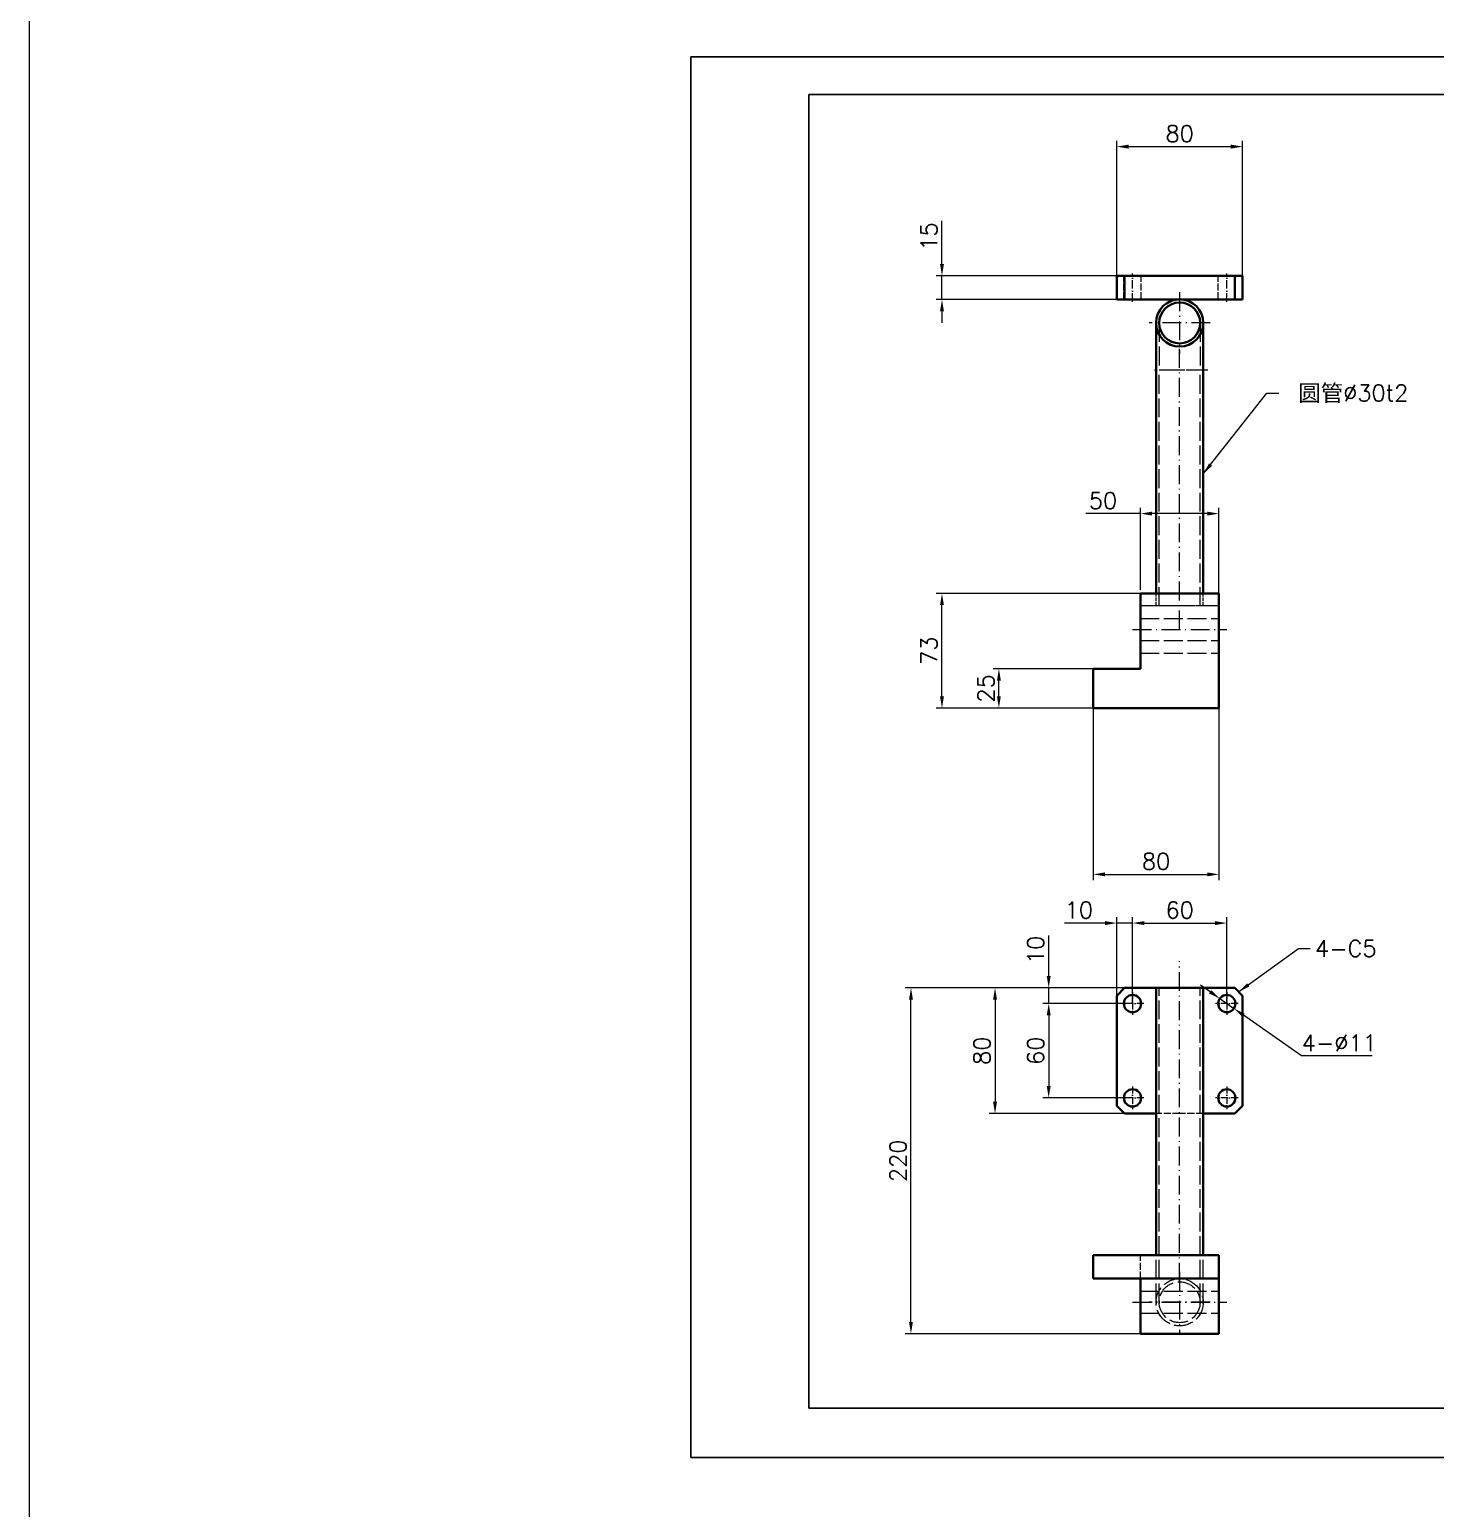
# Model space of a CAD drawing. Extents: x 337 to 133961, y -16604 to 10647.
# Drawn here: x 54748 to 55642, y 3859 to 4800 of the extents above; entities that cross this region are included whole.
import ezdxf
from ezdxf.enums import TextEntityAlignment as Align

# ---------------------------------------------------------------- set-up
doc = ezdxf.new("R2010")
doc.units = 0
for name, pattern in [('CENTER2', [28.575, 19.05, -3.175, 3.175, -3.175]), ('DASHDOT', [18.5, 12, -3, 0.5, -3]), ('DASHED', [15, 12, -3]), ('HIDDEN2', [4.7625, 3.175, -1.5875])]:
    doc.linetypes.add(name, pattern=pattern)
doc.layers.get('0').update_dxf_attribs({"linetype": 'CONTINUOUS'})
doc.layers.get('Defpoints').update_dxf_attribs({"linetype": 'CONTINUOUS'})
doc.layers.add('A3', color=7, linetype='CONTINUOUS')
for name, color, linetype, lineweight in [('DIM', 71, 'CONTINUOUS', 13), ('中心线', 2, 'CENTER2', 13), ('虚线', 1, 'HIDDEN2', 13)]:
    doc.layers.add(name, color=color, linetype=linetype, lineweight=lineweight)
doc.styles.add('CH-1', font='FSGB2312.ttf', dxfattribs={"height": 3})
doc.styles.get("Standard").update_dxf_attribs({"font": 'txt.shx', "bigfont": 'bigfont.shx'})
doc.dimstyles.new('副本3', dxfattribs={"dimscale": 3, "dimtxt": 3.5, "dimasz": 2.5, "dimexe": 1.25, "dimexo": 0, "dimgap": 1, "dimtad": 1, "dimdsep": 46, "dimtxsty": 'Standard', "dimcen": 0, "dimclrd": 3, "dimclre": 3, "dimclrt": 1, "dimadec": 1, "dimazin": 2, "dimtfac": 1, "dimtmove": 0, "dimatfit": 3, "dimfxl": 0, "dimtolj": 1, "dimlwd": -1, "dimlwe": -1, "dimarcsym": 0})
doc.dimstyles.new('副本3$3', dxfattribs={"dimscale": 3, "dimtxt": 3.5, "dimasz": 2.5, "dimexe": 1.25, "dimexo": 0, "dimgap": 1, "dimtad": 1, "dimtoh": 1, "dimdsep": 46, "dimtxsty": 'Standard', "dimcen": 0, "dimclrd": 3, "dimclre": 3, "dimclrt": 1, "dimadec": 1, "dimazin": 2, "dimtfac": 1, "dimtmove": 0, "dimatfit": 3, "dimfxl": 0, "dimtolj": 1, "dimlwd": -1, "dimlwe": -1, "dimarcsym": 0})

# ---------------------------------------------------------------- blocks, each defined once
blk = doc.blocks.new('A$C2CD672AE')
for p, q in [((-218.5, -289), (-218.5, 8)), ((-218.5, 8), (201.5, 8)), ((201.5, 8), (201.5, -289)), ((-193.5, 0), (193.5, 0)), ((-193.5, -278.55), (-193.5, 0)), ((16.5, -16.21), (16.5, 0)), ((21.57, 0), (21.57, -16.21)), ((69.95, 0), (181.5, 0)), ((69.95, 0), (181.5, 0)), ((69.95, 0), (181.5, 0)), ((69.95, 0), (181.5, 0)), ((193.5, 0), (193.5, -278.55)), ((101.05, 0), (101.05, -16.21)), ((101.05, 0), (101.05, -16.21)), ((101.05, 0), (101.05, -16.21)), ((101.05, 0), (101.05, -16.21)), ((101.05, 0), (101.05, -16.21)), ((116.05, 0), (116.05, -16.21)), ((116.05, 0), (116.05, -16.21)), ((116.05, 0), (116.05, -16.21)), ((116.05, 0), (116.05, -16.21)), ((116.05, 0), (116.05, -16.21)), ((128.05, 0), (128.05, -16.21)), ((128.05, 0), (128.05, -16.21)), ((128.05, 0), (128.05, -16.21)), ((128.05, 0), (128.05, -16.21)), ((128.05, 0), (128.05, -16.21)), ((140.05, -16.21), (140.05, 0)), ((16.5, -11.14), (19.04, -6.07)), ((16.5, -6.07), (128.05, -6.07)), ((16.5, -6.07), (128.05, -6.07)), ((16.5, -6.07), (128.05, -6.07)), ((16.5, -6.07), (128.05, -6.07)), ((19.04, -6.07), (21.57, -11.14)), ((128.05, -6.07), (140.05, -6.07)), ((128.05, -6.07), (140.05, -6.07)), ((128.05, -6.07), (140.05, -6.07)), ((128.05, -6.07), (193.5, -6.07)), ((16.5, -16.21), (19.04, -11.14)), ((16.5, -11.14), (128.05, -11.14)), ((16.5, -11.14), (128.05, -11.14)), ((16.5, -11.14), (128.05, -11.14)), ((16.5, -11.14), (128.05, -11.14)), ((19.04, -11.14), (21.57, -16.21)), ((16.5, -16.21), (140.05, -16.21)), ((140.05, -16.21), (16.5, -16.21)), ((16.5, -16.21), (140.05, -16.21)), ((16.5, -16.21), (193.5, -16.21)), ((193.5, -278.55), (-193.5, -278.55)), ((201.5, -289), (-218.5, -289))]:
    blk.add_line(p, q)
at = {"style": 'CH-1'}
for s, p in [('符号', (19.12, -1.91)), ('设 变 内 容', (62.89, -1.91)), ('日 期', (108.22, -2.16)), ('变更者', (122.43, -2.16)), ('锐角除去', (134.43, -1.63)), ('表面处理', (166.75, -1.61)), ('NO.', (19.39, -4.62)), ('REVISION', (63.16, -4.62)), ('DATE', (108.64, -4.87)), ('REVR', (122.85, -4.87)), ('C0.5', (134.43, -11.03))]:
    blk.add_text(s, height=1.775, dxfattribs=at).set_placement(p, align=Align.MIDDLE)
at = {"style": 'CH-1', "width": 0.7}
for s, p in [('ACUTE ANGLE', (134.43, -4.69)), ('SURFACE TREATMENT', (166.75, -4.68))]:
    blk.add_text(s, height=1.7746, dxfattribs=at).set_placement(p, align=Align.MIDDLE)
blk = doc.blocks.new('*D167')
at = {"layer": 'Defpoints', "color": 0, "transparency": 16777216}
for p in [(55328.33, 4441.21), (55454.53, 4441.21), (55424.53, 4368.21)]:
    blk.add_point(p, dxfattribs=at)
at = {"layer": 'DIM', "color": 3, "transparency": 16777216}
for p, q in [((55454.53, 4441.21), (55324.58, 4441.21)), ((55328.33, 4375.71), (55328.33, 4433.71)), ((55424.53, 4368.21), (55324.58, 4368.21))]:
    blk.add_line(p, q, dxfattribs=at)
for points in [[(55327.08, 4433.71), (55329.58, 4433.71), (55328.33, 4441.21)], [(55327.08, 4375.71), (55329.58, 4375.71), (55328.33, 4368.21)]]:
    blk.add_solid(points, dxfattribs=at)
at = {"layer": 'DIM', "color": 1, "transparency": 16777216, "insert": (55320.08, 4404.71), "char_height": 10.5, "attachment_point": 5, "rotation": 90}
blk.add_mtext('\\A1;73', dxfattribs=at)
blk = doc.blocks.new('*D168')
at = {"layer": 'Defpoints', "color": 0, "transparency": 16777216}
for p in [(55328.33, 4643.21), (55439.53, 4643.21), (55439.53, 4628.21)]:
    blk.add_point(p, dxfattribs=at)
at = {"layer": 'DIM', "color": 3, "transparency": 16777216}
for p, q in [((55328.33, 4650.71), (55328.33, 4678.21)), ((55439.53, 4643.21), (55324.58, 4643.21)), ((55328.33, 4628.21), (55328.33, 4643.21)), ((55439.53, 4628.21), (55324.58, 4628.21)), ((55328.33, 4620.71), (55328.33, 4613.21))]:
    blk.add_line(p, q, dxfattribs=at)
for points in [[(55327.08, 4650.71), (55329.58, 4650.71), (55328.33, 4643.21)], [(55327.08, 4620.71), (55329.58, 4620.71), (55328.33, 4628.21)]]:
    blk.add_solid(points, dxfattribs=at)
at = {"layer": 'DIM', "color": 1, "transparency": 16777216, "insert": (55320.08, 4668.21), "char_height": 10.5, "attachment_point": 5, "rotation": 90}
blk.add_mtext('\\A1;15', dxfattribs=at)
blk = doc.blocks.new('*D169')
at = {"layer": 'Defpoints', "color": 0, "transparency": 16777216}
for p in [(55424.53, 4368.21), (55504.53, 4368.21), (55504.53, 4262.43)]:
    blk.add_point(p, dxfattribs=at)
at = {"layer": 'DIM', "color": 3, "transparency": 16777216}
for p, q in [((55424.53, 4368.21), (55424.53, 4258.68)), ((55504.53, 4368.21), (55504.53, 4258.68)), ((55432.03, 4262.43), (55497.03, 4262.43))]:
    blk.add_line(p, q, dxfattribs=at)
for points in [[(55432.03, 4263.68), (55432.03, 4261.18), (55424.53, 4262.43)], [(55497.03, 4263.68), (55497.03, 4261.18), (55504.53, 4262.43)]]:
    blk.add_solid(points, dxfattribs=at)
at = {"layer": 'DIM', "color": 1, "transparency": 16777216, "insert": (55464.53, 4270.68), "char_height": 10.5, "attachment_point": 5}
blk.add_mtext('\\A1;80', dxfattribs=at)
blk = doc.blocks.new('*D170')
at = {"layer": 'Defpoints', "color": 0, "transparency": 16777216}
for p in [(55364.54, 4393.21), (55424.53, 4393.21), (55424.53, 4368.21)]:
    blk.add_point(p, dxfattribs=at)
at = {"layer": 'DIM', "color": 3, "transparency": 16777216}
for p, q in [((55424.53, 4393.21), (55360.79, 4393.21)), ((55364.54, 4375.71), (55364.54, 4385.71)), ((55424.53, 4368.21), (55360.79, 4368.21))]:
    blk.add_line(p, q, dxfattribs=at)
for points in [[(55363.29, 4385.71), (55365.79, 4385.71), (55364.54, 4393.21)], [(55363.29, 4375.71), (55365.79, 4375.71), (55364.54, 4368.21)]]:
    blk.add_solid(points, dxfattribs=at)
at = {"layer": 'DIM', "color": 1, "transparency": 16777216, "insert": (55356.29, 4380.71), "char_height": 10.5, "attachment_point": 5, "rotation": 90}
blk.add_mtext('\\A1;25', dxfattribs=at)
blk = doc.blocks.new('*D171')
at = {"layer": 'Defpoints', "color": 0, "transparency": 16777216}
for p in [(55504.53, 4491.93), (55454.53, 4443.41), (55504.53, 4441.21)]:
    blk.add_point(p, dxfattribs=at)
at = {"layer": 'DIM', "color": 3, "transparency": 16777216}
for p, q in [((55454.53, 4491.93), (55419.88, 4491.93)), ((55454.53, 4443.41), (55454.53, 4495.68)), ((55497.03, 4491.93), (55462.03, 4491.93)), ((55504.53, 4441.21), (55504.53, 4495.68))]:
    blk.add_line(p, q, dxfattribs=at)
for points in [[(55462.03, 4493.18), (55462.03, 4490.68), (55454.53, 4491.93)], [(55497.03, 4493.18), (55497.03, 4490.68), (55504.53, 4491.93)]]:
    blk.add_solid(points, dxfattribs=at)
at = {"layer": 'DIM', "color": 1, "transparency": 16777216, "insert": (55430.76, 4500.18), "char_height": 10.5, "attachment_point": 5}
blk.add_mtext('\\A1;50', dxfattribs=at)
blk = doc.blocks.new('*D172')
at = {"layer": 'Defpoints', "color": 0, "transparency": 16777216}
for p in [(55519.53, 4725.4), (55439.53, 4643.21), (55519.53, 4643.21)]:
    blk.add_point(p, dxfattribs=at)
at = {"layer": 'DIM', "color": 3, "transparency": 16777216}
for p, q in [((55439.53, 4643.21), (55439.53, 4729.15)), ((55447.03, 4725.4), (55512.03, 4725.4)), ((55519.53, 4643.21), (55519.53, 4729.15))]:
    blk.add_line(p, q, dxfattribs=at)
for points in [[(55447.03, 4726.65), (55447.03, 4724.15), (55439.53, 4725.4)], [(55512.03, 4726.65), (55512.03, 4724.15), (55519.53, 4725.4)]]:
    blk.add_solid(points, dxfattribs=at)
at = {"layer": 'DIM', "color": 1, "transparency": 16777216, "insert": (55479.53, 4733.65), "char_height": 10.5, "attachment_point": 5}
blk.add_mtext('\\A1;80', dxfattribs=at)
blk = doc.blocks.new('*D173')
at = {"layer": 'Defpoints', "color": 0, "transparency": 16777216}
for p in [(55444.53, 4190.24), (55362.08, 4110.24), (55444.53, 4110.24)]:
    blk.add_point(p, dxfattribs=at)
at = {"layer": 'DIM', "color": 3, "transparency": 16777216}
for p, q in [((55444.53, 4190.24), (55358.33, 4190.24)), ((55362.08, 4182.74), (55362.08, 4117.74)), ((55444.53, 4110.24), (55358.33, 4110.24))]:
    blk.add_line(p, q, dxfattribs=at)
for points in [[(55360.83, 4182.74), (55363.33, 4182.74), (55362.08, 4190.24)], [(55360.83, 4117.74), (55363.33, 4117.74), (55362.08, 4110.24)]]:
    blk.add_solid(points, dxfattribs=at)
at = {"layer": 'DIM', "color": 1, "transparency": 16777216, "insert": (55353.83, 4150.24), "char_height": 10.5, "attachment_point": 5, "rotation": 90}
blk.add_mtext('\\A1;80', dxfattribs=at)
blk = doc.blocks.new('*D174')
at = {"layer": 'Defpoints', "color": 0, "transparency": 16777216}
for p in [(55308.6, 4190.24), (55444.53, 4190.24), (55454.53, 3970.24)]:
    blk.add_point(p, dxfattribs=at)
at = {"layer": 'DIM', "color": 3, "transparency": 16777216}
for p, q in [((55444.53, 4190.24), (55304.85, 4190.24)), ((55308.6, 3977.74), (55308.6, 4182.74)), ((55454.53, 3970.24), (55304.85, 3970.24))]:
    blk.add_line(p, q, dxfattribs=at)
for points in [[(55307.35, 4182.74), (55309.85, 4182.74), (55308.6, 4190.24)], [(55307.35, 3977.74), (55309.85, 3977.74), (55308.6, 3970.24)]]:
    blk.add_solid(points, dxfattribs=at)
at = {"layer": 'DIM', "color": 1, "transparency": 16777216, "insert": (55300.35, 4080.24), "char_height": 10.5, "attachment_point": 5, "rotation": 90}
blk.add_mtext('\\A1;220', dxfattribs=at)
blk = doc.blocks.new('*D175')
at = {"layer": 'Defpoints', "color": 0, "transparency": 16777216}
for p in [(55444.53, 4190.24), (55396.22, 4180.24), (55449.53, 4180.24)]:
    blk.add_point(p, dxfattribs=at)
at = {"layer": 'DIM', "color": 3, "transparency": 16777216}
for p, q in [((55396.22, 4197.74), (55396.22, 4223.49)), ((55444.53, 4190.24), (55392.47, 4190.24)), ((55396.22, 4180.24), (55396.22, 4190.24)), ((55449.53, 4180.24), (55392.47, 4180.24)), ((55396.22, 4172.74), (55396.22, 4165.24))]:
    blk.add_line(p, q, dxfattribs=at)
for points in [[(55394.97, 4197.74), (55397.47, 4197.74), (55396.22, 4190.24)], [(55394.97, 4172.74), (55397.47, 4172.74), (55396.22, 4180.24)]]:
    blk.add_solid(points, dxfattribs=at)
at = {"layer": 'DIM', "color": 1, "transparency": 16777216, "insert": (55387.97, 4214.37), "char_height": 10.5, "attachment_point": 5, "rotation": 90}
blk.add_mtext('\\A1;10', dxfattribs=at)
blk = doc.blocks.new('*D176')
at = {"layer": 'Defpoints', "color": 0, "transparency": 16777216}
for p in [(55449.53, 4180.24), (55396.22, 4120.24), (55449.53, 4120.24)]:
    blk.add_point(p, dxfattribs=at)
at = {"layer": 'DIM', "color": 3, "transparency": 16777216}
for p, q in [((55449.53, 4180.24), (55392.47, 4180.24)), ((55396.22, 4172.74), (55396.22, 4127.74)), ((55449.53, 4120.24), (55392.47, 4120.24))]:
    blk.add_line(p, q, dxfattribs=at)
for points in [[(55394.97, 4172.74), (55397.47, 4172.74), (55396.22, 4180.24)], [(55394.97, 4127.74), (55397.47, 4127.74), (55396.22, 4120.24)]]:
    blk.add_solid(points, dxfattribs=at)
at = {"layer": 'DIM', "color": 1, "transparency": 16777216, "insert": (55387.97, 4150.24), "char_height": 10.5, "attachment_point": 5, "rotation": 90}
blk.add_mtext('\\A1;60', dxfattribs=at)
blk = doc.blocks.new('*D177')
at = {"layer": 'Defpoints', "color": 0, "transparency": 16777216}
for p in [(55439.53, 4231.45), (55439.53, 4185.24), (55449.53, 4180.24)]:
    blk.add_point(p, dxfattribs=at)
at = {"layer": 'DIM', "color": 3, "transparency": 16777216}
for p, q in [((55439.53, 4185.24), (55439.53, 4235.2)), ((55449.53, 4180.24), (55449.53, 4235.2)), ((55432.03, 4231.45), (55406.28, 4231.45)), ((55449.53, 4231.45), (55439.53, 4231.45)), ((55457.03, 4231.45), (55464.53, 4231.45))]:
    blk.add_line(p, q, dxfattribs=at)
for points in [[(55432.03, 4232.7), (55432.03, 4230.2), (55439.53, 4231.45)], [(55457.03, 4232.7), (55457.03, 4230.2), (55449.53, 4231.45)]]:
    blk.add_solid(points, dxfattribs=at)
at = {"layer": 'DIM', "color": 1, "transparency": 16777216, "insert": (55415.4, 4239.7), "char_height": 10.5, "attachment_point": 5}
blk.add_mtext('\\A1;10', dxfattribs=at)
blk = doc.blocks.new('*D178')
at = {"layer": 'Defpoints', "color": 0, "transparency": 16777216}
for p in [(55509.53, 4231.45), (55449.53, 4180.24), (55509.53, 4180.24)]:
    blk.add_point(p, dxfattribs=at)
at = {"layer": 'DIM', "color": 3, "transparency": 16777216}
for p, q in [((55449.53, 4180.24), (55449.53, 4235.2)), ((55509.53, 4180.24), (55509.53, 4235.2)), ((55457.03, 4231.45), (55502.03, 4231.45))]:
    blk.add_line(p, q, dxfattribs=at)
for points in [[(55457.03, 4232.7), (55457.03, 4230.2), (55449.53, 4231.45)], [(55502.03, 4232.7), (55502.03, 4230.2), (55509.53, 4231.45)]]:
    blk.add_solid(points, dxfattribs=at)
at = {"layer": 'DIM', "color": 1, "transparency": 16777216, "insert": (55479.53, 4239.7), "char_height": 10.5, "attachment_point": 5}
blk.add_mtext('\\A1;60', dxfattribs=at)
blk = doc.blocks.new('*D179')
at = {"layer": 'Defpoints', "color": 0, "transparency": 16777216}
for p in [(55505.02, 4183.4), (55514.03, 4177.08)]:
    blk.add_point(p, dxfattribs=at)
at = {"layer": 'DIM', "color": 3, "transparency": 16777216}
for p, q in [((55498.88, 4187.71), (55492.74, 4192.02)), ((55505.02, 4183.4), (55514.03, 4177.08)), ((55557.06, 4146.9), (55520.17, 4172.78)), ((55602.06, 4146.9), (55557.06, 4146.9))]:
    blk.add_line(p, q, dxfattribs=at)
for points in [[(55499.6, 4188.73), (55498.17, 4186.68), (55505.02, 4183.4)], [(55520.89, 4173.8), (55519.45, 4171.75), (55514.03, 4177.08)]]:
    blk.add_solid(points, dxfattribs=at)
at = {"layer": 'DIM', "color": 1, "transparency": 16777216, "insert": (55581.06, 4155.15), "char_height": 10.5, "attachment_point": 5}
blk.add_mtext('\\A1;4-%%c11', dxfattribs=at)

msp = doc.modelspace()

# ---------------------------------------------------------------- linework, layer by layer
at = {"color": 7, "lineweight": 35, "ltscale": 0.125}
for p, q in [((55444.527, 4643.209), (55439.527, 4643.209)), ((55519.527, 4643.209), (55514.527, 4643.209)), ((55444.527, 4628.209), (55439.527, 4628.209)), ((55519.527, 4628.209), (55514.527, 4628.209))]:
    msp.add_line(p, q, dxfattribs=at)
at = {"color": 7, "lineweight": 35, "ltscale": 0.375}
for p, q in [((55439.527, 4628.209), (55439.527, 4643.209)), ((55444.527, 4628.209), (55444.527, 4643.209)), ((55514.527, 4628.209), (55514.527, 4643.209)), ((55519.527, 4628.209), (55519.527, 4643.209)), ((55479.527, 4190.242), (55464.527, 4190.242)), ((55494.527, 4190.242), (55479.527, 4190.242)), ((55424.527, 4005.242), (55424.527, 4020.242)), ((55504.527, 4020.242), (55504.527, 4005.242))]:
    msp.add_line(p, q, dxfattribs=at)
at = {"color": 7, "lineweight": 35}
for p, q in [((55444.527, 4643.209), (55514.527, 4643.209)), ((55444.527, 4628.209), (55479.527, 4628.209)), ((55479.527, 4628.209), (55514.527, 4628.209)), ((55464.527, 4613.209), (55464.527, 4583.209)), ((55494.527, 4613.209), (55494.527, 4583.209)), ((55464.527, 4441.209), (55464.527, 4583.209)), ((55494.527, 4441.209), (55494.527, 4583.209)), ((55454.527, 4441.209), (55504.527, 4441.209)), ((55454.527, 4441.209), (55454.527, 4393.209)), ((55504.527, 4441.209), (55504.527, 4368.209)), ((55424.527, 4393.209), (55454.527, 4393.209)), ((55424.527, 4393.209), (55424.527, 4368.209)), ((55504.527, 4368.209), (55424.527, 4368.209)), ((55444.527, 4190.242), (55464.527, 4190.242)), ((55464.527, 4020.242), (55464.527, 4190.242)), ((55494.527, 4020.242), (55494.527, 4190.242)), ((55439.527, 4185.242), (55439.527, 4115.242)), ((55519.527, 4115.242), (55519.527, 4185.242)), ((55464.527, 4110.242), (55444.527, 4110.242)), ((55504.527, 4020.242), (55424.527, 4020.242)), ((55424.527, 4005.242), (55504.527, 4005.242)), ((55454.527, 4005.242), (55454.527, 3970.242)), ((55504.527, 3970.242), (55504.527, 4005.242)), ((55504.527, 3970.242), (55454.527, 3970.242))]:
    msp.add_line(p, q, dxfattribs=at)
at = {"color": 7, "lineweight": 35, "ltscale": 0.176777}
for p, q in [((55444.527, 4190.242), (55439.527, 4185.242)), ((55519.527, 4185.242), (55514.527, 4190.242)), ((55439.527, 4115.242), (55444.527, 4110.242)), ((55519.527, 4115.242), (55514.527, 4110.242))]:
    msp.add_line(p, q, dxfattribs=at)
at = {"color": 7, "lineweight": 35, "ltscale": 0.5}
for p, q in [((55494.527, 4190.242), (55514.527, 4190.242)), ((55514.527, 4110.242), (55494.527, 4110.242))]:
    msp.add_line(p, q, dxfattribs=at)
at = {"color": 7, "lineweight": 35}
for centre, radius in [((55479.527, 4613.209), 15), ((55479.527, 4613.209), 13), ((55449.527, 4180.242), 5.5), ((55509.527, 4180.242), 5.5), ((55449.527, 4120.242), 5.5), ((55509.527, 4120.242), 5.5)]:
    msp.add_circle(centre, radius, dxfattribs=at)
for radius, start, end in [(15, 180, 183.913044), (13, 360, 3.913043)]:
    msp.add_arc((55479.527, 4613.209), radius, start, end, dxfattribs=at)
at = {"layer": 'A3'}
msp.add_lwpolyline([(55168.659, 4782.503), (56428.659, 4782.503), (56428.659, 3891.503), (55168.659, 3891.503)], close=True, dxfattribs=at)
at = {"layer": 'DIM', "color": 1}
msp.add_lwpolyline([(54747.954, 5100.967), (67664.626, 5100.967), (67664.626, 2351.005), (54747.954, 2351.005)], close=True, dxfattribs=at)
at = {"layer": '中心线', "linetype": 'DASHDOT', "lineweight": 13, "ltscale": 0.45}
for p, q in [((55449.527, 4626.709), (55449.527, 4644.709)), ((55509.527, 4626.709), (55509.527, 4644.709))]:
    msp.add_line(p, q, dxfattribs=at)
at = {"layer": '中心线', "linetype": 'DASHDOT', "lineweight": 13}
for p, q in [((55479.527, 4632.709), (55479.527, 4593.709)), ((55499.027, 4613.209), (55460.027, 4613.209)), ((55479.527, 4418.209), (55479.527, 4598.209)), ((55497.527, 4583.209), (55461.526, 4583.209)), ((55449.527, 4418.209), (55509.527, 4418.209)), ((55479.527, 4003.242), (55479.527, 4207.242)), ((55497.527, 4020.242), (55461.526, 4020.242)), ((55479.527, 4009.742), (55479.527, 3970.742)), ((55449.527, 3990.242), (55509.527, 3990.242)), ((55499.027, 3990.242), (55460.027, 3990.242))]:
    msp.add_line(p, q, dxfattribs=at)
at = {"layer": '中心线', "linetype": 'DASHDOT', "lineweight": 13, "ltscale": 0.3575}
for p, q in [((55449.527, 4187.392), (55449.527, 4173.092)), ((55509.527, 4187.392), (55509.527, 4173.092)), ((55456.677, 4180.242), (55442.377, 4180.242)), ((55516.677, 4180.242), (55502.377, 4180.242)), ((55449.527, 4127.392), (55449.527, 4113.092)), ((55509.527, 4127.392), (55509.527, 4113.092)), ((55456.677, 4120.242), (55442.377, 4120.242)), ((55516.677, 4120.242), (55502.377, 4120.242))]:
    msp.add_line(p, q, dxfattribs=at)
at = {"layer": '虚线', "linetype": 'DASHED', "lineweight": 13, "ltscale": 0.375}
for p, q in [((55444.027, 4628.209), (55444.027, 4643.209)), ((55444.027, 4628.209), (55444.027, 4643.209)), ((55444.527, 4628.209), (55444.527, 4643.209)), ((55455.027, 4628.209), (55455.027, 4643.209)), ((55455.027, 4628.209), (55455.027, 4643.209)), ((55504.027, 4628.209), (55504.027, 4643.209)), ((55504.027, 4628.209), (55504.027, 4643.209)), ((55514.527, 4628.209), (55514.527, 4643.209)), ((55515.027, 4628.209), (55515.027, 4643.209)), ((55515.027, 4628.209), (55515.027, 4643.209)), ((55479.527, 4433.209), (55464.527, 4433.209)), ((55494.527, 4433.209), (55479.527, 4433.209)), ((55464.527, 4190.242), (55479.527, 4190.242)), ((55479.527, 4190.242), (55494.527, 4190.242)), ((55479.527, 4110.242), (55464.527, 4110.242)), ((55494.527, 4110.242), (55479.527, 4110.242)), ((55454.527, 4005.242), (55454.527, 4020.242))]:
    msp.add_line(p, q, dxfattribs=at)
at = {"layer": '虚线', "linetype": 'DASHED', "lineweight": 13}
for p, q in [((55466.527, 4613.209), (55466.527, 4583.209)), ((55492.527, 4613.209), (55492.527, 4583.209)), ((55466.527, 4433.209), (55466.527, 4583.209)), ((55492.527, 4433.209), (55492.527, 4583.209)), ((55479.527, 4433.209), (55454.527, 4433.209)), ((55504.527, 4433.209), (55479.527, 4433.209)), ((55454.527, 4425.209), (55504.527, 4425.209)), ((55454.527, 4411.209), (55504.527, 4411.209)), ((55454.527, 4403.209), (55504.527, 4403.209)), ((55466.527, 4020.242), (55466.527, 4190.242)), ((55492.527, 4020.242), (55492.527, 4190.242)), ((55464.527, 3990.242), (55464.527, 4020.242)), ((55466.527, 3990.242), (55466.527, 4020.242)), ((55492.527, 3990.242), (55492.527, 4020.242)), ((55494.527, 3990.242), (55494.527, 4020.242)), ((55454.527, 3997.242), (55504.527, 3997.242)), ((55454.527, 3983.242), (55504.527, 3983.242))]:
    msp.add_line(p, q, dxfattribs=at)
at = {"layer": '虚线', "linetype": 'DASHED', "lineweight": 13, "ltscale": 0.325}
for p, q in [((55479.527, 4583.209), (55466.527, 4583.209)), ((55479.527, 4583.209), (55466.527, 4583.209)), ((55492.527, 4583.209), (55479.527, 4583.209)), ((55492.527, 4583.209), (55479.527, 4583.209)), ((55466.527, 4020.242), (55479.527, 4020.242)), ((55466.527, 4020.242), (55479.527, 4020.242)), ((55492.527, 4020.242), (55479.527, 4020.242)), ((55479.527, 4020.242), (55492.527, 4020.242))]:
    msp.add_line(p, q, dxfattribs=at)
at = {"layer": '虚线', "linetype": 'DASHED', "lineweight": 13, "ltscale": 0.2}
for p, q in [((55464.527, 4433.209), (55464.527, 4441.209)), ((55494.527, 4433.209), (55494.527, 4441.209))]:
    msp.add_line(p, q, dxfattribs=at)
at = {"layer": '虚线', "linetype": 'DASHED', "lineweight": 13, "ltscale": 0.000887842}
msp.add_line((55466.527, 3990.242), (55466.527, 3990.207), dxfattribs=at)
at = {"layer": '虚线', "linetype": 'DASHED', "lineweight": 13, "ltscale": 0.001707}
msp.add_line((55492.527, 3990.242), (55492.527, 3990.311), dxfattribs=at)
at = {"layer": '虚线', "linetype": 'DASHED', "lineweight": 13}
for radius in [15, 13]:
    msp.add_circle((55479.527, 3990.242), radius, dxfattribs=at)
for centre, radius, start, end in [((55479.527, 4613.209), 15, 176.086957, 180), ((55479.527, 4613.209), 13, 176.086957, 180), ((55479.527, 4613.209), 13, 180, 183.913044), ((55479.527, 4613.209), 13, 356.086956, 360), ((55479.527, 4613.209), 15, 360, 3.913043), ((55479.527, 4613.209), 15, 356.086956, 360), ((55479.527, 3990.242), 15, 176.086956, 180), ((55479.527, 3990.242), 15, 180, 183.913043), ((55479.527, 3990.242), 13, 176.086956, 180), ((55479.527, 3990.242), 13, 180, 183.913043), ((55479.527, 3990.242), 13, 0, 3.913044), ((55479.527, 3990.242), 13, 356.086957, 0), ((55479.527, 3990.242), 15, 0, 3.913044), ((55479.527, 3990.242), 15, 356.086957, 0)]:
    msp.add_arc(centre, radius, start, end, dxfattribs=at)

# ---------------------------------------------------------------- block references
at = {"xscale": 3, "yscale": 3, "zscale": 3}
msp.add_blockref('A$C2CD672AE', (55824.159, 4758.503), dxfattribs=at)

# ---------------------------------------------------------------- texts
at = {"layer": 'DIM', "color": 1, "char_height": 10.5, "width": 626.0377, "attachment_point": 1}
for s, insert in [('\\A1; {\\fSimSun|b0|i0|c134|p34;圆管}%%C30t2', (55545.564, 4573.88)), ('\\A1;4-C5', (55565.634, 4220.518))]:
    msp.add_mtext(s, dxfattribs=dict(at, insert=insert))

# ---------------------------------------------------------------- dimensions: what is measured, and where the dimension line sits
at = {"layer": 'DIM'}
for base, p1, p2, picture, middle in [((55519.527, 4725.398), (55439.527, 4643.209), (55519.527, 4643.209), '*D172', (55479.527, 4733.648)), ((55504.527, 4262.43), (55424.527, 4368.209), (55504.527, 4368.209), '*D169', (55464.527, 4270.68)), ((55439.527, 4231.453), (55449.527, 4180.242), (55439.527, 4185.242), '*D177', (55415.402, 4239.703)), ((55509.527, 4231.453), (55449.527, 4180.242), (55509.527, 4180.242), '*D178', (55479.527, 4239.703))]:
    dim = msp.add_linear_dim(base=base, p1=p1, p2=p2, dimstyle='副本3', dxfattribs=at)
    dim.commit()
    dim.dimension.update_dxf_attribs({"geometry": picture, "text_midpoint": middle})
for base, p1, p2, picture, middle in [((55328.329, 4643.209), (55439.527, 4628.209), (55439.527, 4643.209), '*D168', (55320.079, 4668.209)), ((55328.329, 4441.209), (55424.527, 4368.209), (55454.527, 4441.209), '*D167', (55320.079, 4404.709)), ((55364.537, 4393.209), (55424.527, 4368.209), (55424.527, 4393.209), '*D170', (55356.287, 4380.709)), ((55308.605, 4190.242), (55454.527, 3970.242), (55444.527, 4190.242), '*D174', (55300.355, 4080.242)), ((55362.079, 4110.242), (55444.527, 4190.242), (55444.527, 4110.242), '*D173', (55353.829, 4150.242)), ((55396.222, 4120.242), (55449.527, 4180.242), (55449.527, 4120.242), '*D176', (55387.972, 4150.242))]:
    dim = msp.add_linear_dim(base=base, p1=p1, p2=p2, angle=90, dimstyle='副本3', dxfattribs=at)
    dim.commit()
    dim.dimension.update_dxf_attribs({"geometry": picture, "text_midpoint": middle})
dim = msp.add_linear_dim(base=(55504.527, 4491.927), p1=(55454.527, 4443.409), p2=(55504.527, 4441.209), dimstyle='副本3', dxfattribs=at)
dim.commit()
dim.dimension.update_dxf_attribs({"geometry": '*D171', "text_midpoint": (55430.756, 4491.927), "dimtype": 160})
dim = msp.add_linear_dim(base=(55396.222, 4180.242), p1=(55444.527, 4190.242), p2=(55449.527, 4180.242), angle=90, dimstyle='副本3', dxfattribs=at)
dim.commit()
dim.dimension.update_dxf_attribs({"geometry": '*D175', "text_midpoint": (55396.222, 4214.367), "dimtype": 160})
dim = msp.add_diameter_dim_2p(p1=(55505.024, 4183.401), p2=(55514.03, 4177.084), dimstyle='副本3$3', override={"dimpost": '4-%%c<>'}, dxfattribs=at)
dim.commit()
dim.dimension.update_dxf_attribs({"geometry": '*D179', "text_midpoint": (55581.064, 4146.895), "dimtype": 163})

# ---------------------------------------------------------------- leaders
at = {"layer": 'DIM', "annotation_type": 0, "has_hookline": 1, "hookline_direction": 0}
for points, text_width in [([(55494.527, 4517.209), (55535.064, 4568.63), (55542.564, 4568.63)], 83.584), ([(55517.027, 4187.742), (55555.134, 4215.268), (55562.634, 4215.268)], 38.5)]:
    msp.add_leader(points, dimstyle='副本3', override={"dimgap": 1, "dimtad": 0}, dxfattribs=dict(at, text_width=text_width))

doc.saveas('drawing.dxf')
